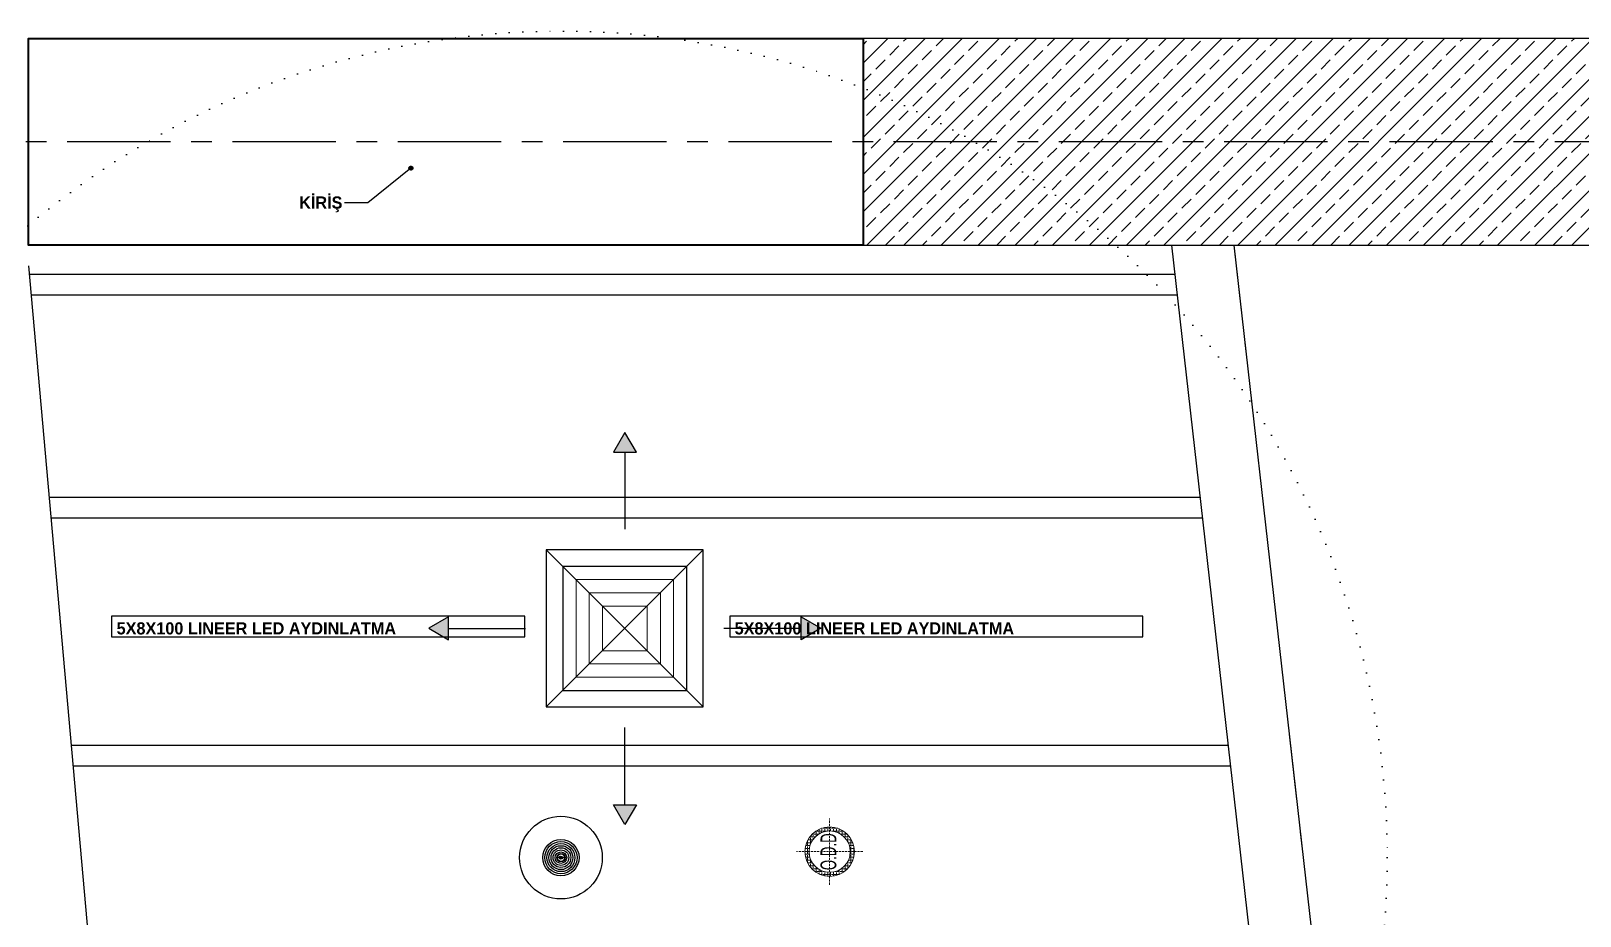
# Model space of a CAD drawing. Header units: millimetres. Extents: x 933584 to 974011, y 4545988 to 4553664.
# Drawn here: x 958302.5 to 958677.4, y 4550848.4 to 4551062.5 of the extents above; entities that cross this region are included whole.
import ezdxf

# ---------------------------------------------------------------- set-up
doc = ezdxf.new("R2010")
doc.units = ezdxf.units.MM
for name, pattern in [('( Hidden )', [0.375, 0.25, -0.125]), ('568_AVN_KES_01$0$HIDDEN', [0.375, 0.25, -0.125]), ('CENTER', [2, 1.25, -0.25, 0.25, -0.25]), ('DOT2', [3.175, 0, -3.175]), ('HIDDEN', [9.525, 6.35, -3.175]), ('HIDDEN2', [4.7625, 3.175, -1.5875])]:
    doc.linetypes.add(name, pattern=pattern)
doc.layers.get('0').update_dxf_attribs({"color": 255})
for name, color, linetype in [('0-CSX-CXS_20', 14, 'CENTER'), ('0-HSL-HTC_200', 1, 'Continuous'), ('0-LNS-SLN', 6, 'Continuous'), ('0-LNS-SPL', 13, '568_AVN_KES_01$0$HIDDEN'), ('0-LNS-VLF', 11, 'Continuous'), ('2-SPS-RCN', 2, 'Continuous'), ('2-SPS-STC', 3, 'Continuous'), ('_MSMEP_YT_SPRİNKLER-Details', 7, 'Continuous')]:
    doc.layers.add(name, color=color, linetype=linetype)
for name, color, linetype, lineweight in [('0-ONK-YANGIN DEDEKTÖRÜ', 4, 'Continuous', 5), ('2-SPS-IBW', 5, 'Continuous', 40), ('_MSMEP_HT_ÜFLEME_EKİPMANLARI', 10, 'Continuous', 30), ('_MSMEP_YT_SPRİNKLER', 1, 'Continuous', 30), ('mimariKIRIS', 251, 'HIDDEN2', 0)]:
    doc.layers.add(name, color=color, linetype=linetype, lineweight=lineweight)
doc.styles.add('Century Gothic_B_3', font='GOTHICB.TTF', dxfattribs={"height": 4})
doc.styles.add('dim_romans_50', font='swissl.ttf', dxfattribs={"width": 0.6, "height": 5})

# ---------------------------------------------------------------- blocks, each defined once
blk = doc.blocks.new('ZVBXZDVB')
at = {"layer": '0-CSX-CXS_20', "ltscale": 20}
blk.add_line((934876.25, 4552535.75), (933721.5, 4552535.75), dxfattribs=at)
blk = doc.blocks.new('xcvxcbv-flatten-1')
at = {"layer": '2-SPS-IBW'}
blk.add_lwpolyline([(934203.85, 4551173.49), (934001.85, 4551173.49), (934001.85, 4551223.49), (934203.85, 4551223.49)], close=True, dxfattribs=at)
blk = doc.blocks.new('fdvd-flatten-1')
at = {"layer": '2-SPS-RCN'}
blk.add_lwpolyline([(934667.85, 4551223.49), (934203.85, 4551223.49), (934203.85, 4551173.49), (934667.85, 4551173.49)], close=True, dxfattribs=at)
blk = doc.blocks.new('asdvdsv')
at = {"layer": '0-HSL-HTC_200'}
h = blk.add_hatch(dxfattribs=at)
h.set_pattern_fill('ANSI33', color=256)
h.set_pattern_definition([(45, (935301.9395, 4553293.885), (-4.490128, 4.490128), []), (45, (935306.4297, 4553293.885), (-4.490128, 4.490128), [3.175, -1.5875])])
h.paths.add_polyline_path([(939767.85, 4551060.75), (939303.85, 4551060.75), (939303.85, 4551010.75), (939767.85, 4551010.75)])
blk.add_blockref('fdvd-flatten-1', (5100, -162.74))
blk = doc.blocks.new('vbxcb')
at = {"layer": 'mimariKIRIS', "ltscale": 5}
for points in [[(942546.16, 4549951.91), (942747.49, 4549951.91)], [(942546.16, 4549901.91), (942747.49, 4549901.91)], [(942835.91, 4549901.91), (942876.99, 4549538.97), (943141.16, 4549441.35)]]:
    blk.add_lwpolyline(points, dxfattribs=at)
blk = doc.blocks.new('*U1486')
at = {"layer": '_MSMEP_YT_SPRİNKLER-Details', "color": 1, "linetype": 'Continuous', "lineweight": -3}
for p, q in [((24500, 73133.6), (24491, 73133.6)), ((24491, 73133.6), (24497, 73133.6)), ((24500, 73133.6), (24491, 73133.6)), ((24491, 73133.6), (24497, 73133.6)), ((24497, 73133.6), (24497, 73133.6)), ((24497, 73133.6), (24503, 73133.6)), ((24497, 73133.6), (24497, 73133.6)), ((24497, 73133.6), (24503, 73133.6)), ((24509, 73133.6), (24500, 73133.6)), ((24509, 73133.6), (24500, 73133.6)), ((24503, 73133.6), (24503, 73133.6)), ((24503, 73133.6), (24509, 73133.6)), ((24503, 73133.6), (24503, 73133.6)), ((24503, 73133.6), (24509, 73133.6))]:
    blk.add_line(p, q, dxfattribs=at)
blk.add_circle((24500, 73133.6), 10, dxfattribs=at)
for major_axis in [(0, 100), (0, 43.9), (0, 38.9), (0, 33.9), (0, 28.9), (0, 23.9), (0, 18.9), (0, 13.9), (0, 8.95), (0, 3.95)]:
    blk.add_ellipse((24500, 73133.6), major_axis=major_axis, ratio=1, start_param=-1.570796, end_param=4.712389, dxfattribs=at)
blk = doc.blocks.new('YANGIN DEDEKTÖRÜ 1')
at = {"ltscale": 0.5}
h = blk.add_hatch(dxfattribs=at)
h.set_pattern_fill('ANGLE', color=256, scale=0.1)
h.set_pattern_definition([(0, (20756.2821, -51249.2567), (0, 0.6985), [0.508, -0.1905]), (90, (20756.2821, -51249.2567), (-0.6985, 4e-17), [0.508, -0.1905])])
edge = h.paths.add_edge_path(flags=17)
edge.add_arc((34913.45, -137395.48), 5, 0, 360)
edge = h.paths.add_edge_path()
edge.add_arc((34913.45, -137395.48), 6, 0, 360)
at = {"linetype": '( Hidden )', "ltscale": 2}
for points in [[(34913.45, -137403.48), (34913.45, -137387.48)], [(34905.45, -137395.48), (34921.45, -137395.48)]]:
    blk.add_lwpolyline(points, dxfattribs=at)
for radius in [6, 5]:
    blk.add_circle((34913.45, -137395.48), radius)
at = {"insert": (34908.97, -137393.26), "char_height": 3.832, "attachment_point": 1, "style": 'dim_romans_50'}
blk.add_mtext_dynamic_manual_height_columns('O.D.D.', width=12.8736, gutter_width=18.14, heights=[0], dxfattribs=at)
blk = doc.blocks.new('DFVBDZFVBDVB')
at = {"layer": '_MSMEP_HT_ÜFLEME_EKİPMANLARI', "color": 7, "ltscale": 20}
for p, q in [((947765.4, 4553761.2), (947765.4, 4553574.6)), ((947338.8, 4553334.6), (947525.4, 4553334.6)), ((948192, 4553334.6), (948005.4, 4553334.6)), ((947765.4, 4552908), (947765.4, 4553094.6))]:
    blk.add_line(p, q, dxfattribs=at)
at = {"layer": '_MSMEP_HT_ÜFLEME_EKİPMANLARI', "color": 253, "lineweight": 0, "ltscale": 10}
for p, q in [((947575.4, 4553144.6), (947955.4, 4553524.6)), ((947955.4, 4553144.6), (947575.4, 4553524.6))]:
    blk.add_line(p, q, dxfattribs=at)
at = {"layer": '_MSMEP_HT_ÜFLEME_EKİPMANLARI', "color": 7, "ltscale": 20}
for points in [[(947738.2, 4553761.2), (947793.4, 4553761.2), (947765.8, 4553809)], [(947338.8, 4553307.4), (947338.8, 4553362.6), (947291, 4553335)], [(948192, 4553307.4), (948192, 4553362.6), (948239.8, 4553335)], [(947738.2, 4552908), (947793.4, 4552908), (947765.8, 4552860.2)]]:
    blk.add_lwpolyline(points, close=True, dxfattribs=at)
at = {"layer": '_MSMEP_HT_ÜFLEME_EKİPMANLARI', "ltscale": 10}
for points in [[(947575.4, 4553144.6), (947955.4, 4553144.6), (947955.4, 4553524.6), (947575.4, 4553524.6)], [(947615.4, 4553184.6), (947915.4, 4553184.6), (947915.4, 4553484.6), (947615.4, 4553484.6)]]:
    blk.add_lwpolyline(points, close=True, dxfattribs=at)
at = {"layer": '_MSMEP_HT_ÜFLEME_EKİPMANLARI', "color": 253, "lineweight": 0, "ltscale": 10}
for points in [[(947647.4, 4553216.6), (947883.4, 4553216.6), (947883.4, 4553452.6), (947647.4, 4553452.6)], [(947679.4, 4553248.6), (947851.4, 4553248.6), (947851.4, 4553420.6), (947679.4, 4553420.6)], [(947711.4, 4553280.6), (947819.4, 4553280.6), (947819.4, 4553388.6), (947711.4, 4553388.6)]]:
    blk.add_lwpolyline(points, close=True, dxfattribs=at)
at = {"layer": '_MSMEP_HT_ÜFLEME_EKİPMANLARI', "color": 7, "ltscale": 20}
for points in [[(947793.4, 4553761.2), (947765.8, 4553809), (947738.2, 4553761.2), (947765.8, 4553809)], [(947765.8, 4553809), (947738.2, 4553761.2), (947793.4, 4553761.2), (947765.8, 4553809)], [(947338.8, 4553362.6), (947291, 4553335), (947338.8, 4553307.4), (947291, 4553335)], [(947291, 4553335), (947338.8, 4553307.4), (947338.8, 4553362.6), (947291, 4553335)], [(948192, 4553362.6), (948239.8, 4553335), (948192, 4553307.4), (948239.8, 4553335)], [(948239.8, 4553335), (948192, 4553307.4), (948192, 4553362.6), (948239.8, 4553335)], [(947793.4, 4552908), (947765.8, 4552860.2), (947738.2, 4552908), (947765.8, 4552860.2)], [(947765.8, 4552860.2), (947738.2, 4552908), (947793.4, 4552908), (947765.8, 4552860.2)]]:
    blk.add_solid(points, dxfattribs=at)

msp = doc.modelspace()

# ---------------------------------------------------------------- hatches: boundary and pattern name
at = {"layer": '0-LNS-VLF', "linetype": 'HIDDEN', "ltscale": 0.5}
h = msp.add_hatch(color=256, dxfattribs=at)
h.dxf.hatch_style = 1
edge = h.paths.add_edge_path()
edge.add_arc((958394.41, 4551029.36), 0.467, 0, 360)

# ---------------------------------------------------------------- linework, layer by layer
at = {"layer": '0-LNS-SLN'}
for points in [[(958321.98, 4550920.98), (958321.98, 4550915.98), (958421.98, 4550915.98), (958421.98, 4550920.98)], [(958471.56, 4550920.98), (958471.56, 4550915.98), (958571.56, 4550915.98), (958571.56, 4550920.98)]]:
    msp.add_lwpolyline(points, close=True, dxfattribs=at)
at = {"layer": '0-LNS-VLF', "ltscale": 0.5}
msp.add_lwpolyline([(958394.41, 4551029.36), (958384.02, 4551020.97), (958378.32, 4551020.97)], dxfattribs=at)
at = {"layer": '0-LNS-VLF', "linetype": 'HIDDEN', "ltscale": 0.5}
msp.add_circle((958394.41, 4551029.36), 0.467, dxfattribs=at)
at = {"layer": '2-SPS-STC'}
for points in [[(958578.5, 4551010.75), (958650.41, 4550375.47)], [(958593.59, 4551010.75), (958666.17, 4550369.65)], [(958301.85, 4551005.75), (958347.97, 4550487.24)], [(958302.02, 4551003.75), (958579.29, 4551003.75)], [(958302.47, 4550998.75), (958579.86, 4550998.75)], [(958306.83, 4550949.75), (958585.4, 4550949.75)], [(958307.27, 4550944.75), (958585.97, 4550944.75)], [(958312.17, 4550889.75), (958592.2, 4550889.75)], [(958312.61, 4550884.75), (958592.76, 4550884.75)]]:
    msp.add_lwpolyline(points, dxfattribs=at)
at = {"layer": '_MSMEP_YT_SPRİNKLER', "linetype": 'DOT2'}
msp.add_circle((958430.72, 4550862.54), 200, dxfattribs=at)

# ---------------------------------------------------------------- block references
for name, p in [('xcvxcbv-flatten-1', (24300, -162.74)), ('asdvdsv', (19200, 0)), ('vbxcb', (15757.69, 1108.84))]:
    msp.add_blockref(name, p)
at = {"layer": '0-LNS-SLN'}
msp.add_blockref('ZVBXZDVB', (24300, -1500), dxfattribs=at)
at = {"layer": '0-LNS-SPL', "xscale": 0.1, "yscale": 0.1, "zscale": 0.1}
msp.add_blockref('DFVBDZFVBDVB', (863669.64, 4095584.54), dxfattribs=at)
at = {"layer": '0-ONK-YANGIN DEDEKTÖRÜ', "rotation": 90}
msp.add_blockref('YANGIN DEDEKTÖRÜ 1', (821100.28, 4515950.54), dxfattribs=at)
at = {"layer": '_MSMEP_YT_SPRİNKLER', "xscale": 0.1, "yscale": 0.1, "zscale": 0.1}
msp.add_blockref('*U1486', (955980.72, 4543549.18), dxfattribs=at)

# ---------------------------------------------------------------- texts
at = {"layer": '0-LNS-VLF', "linetype": 'HIDDEN', "ltscale": 0.5, "char_height": 2.9364, "width": 95.455, "attachment_point": 1, "line_spacing_factor": 0.984502, "style": 'Century Gothic_B_3'}
for s, insert in [('\\pxql;{\\fFranklin Gothic Book|b1|i0|c162|p34;KİRİŞ}', (958367.36, 4551022.51)), ('\\pxql;{\\fFranklin Gothic Book|b1|i0|c162|p34;5X8X100 LINEER LED AYDINLATMA}', (958323.18, 4550919.48)), ('\\pxql;{\\fFranklin Gothic Book|b1|i0|c162|p34;5X8X100 LINEER LED AYDINLATMA}', (958472.76, 4550919.48))]:
    msp.add_mtext(s, dxfattribs=dict(at, insert=insert))

doc.saveas('drawing.dxf')
